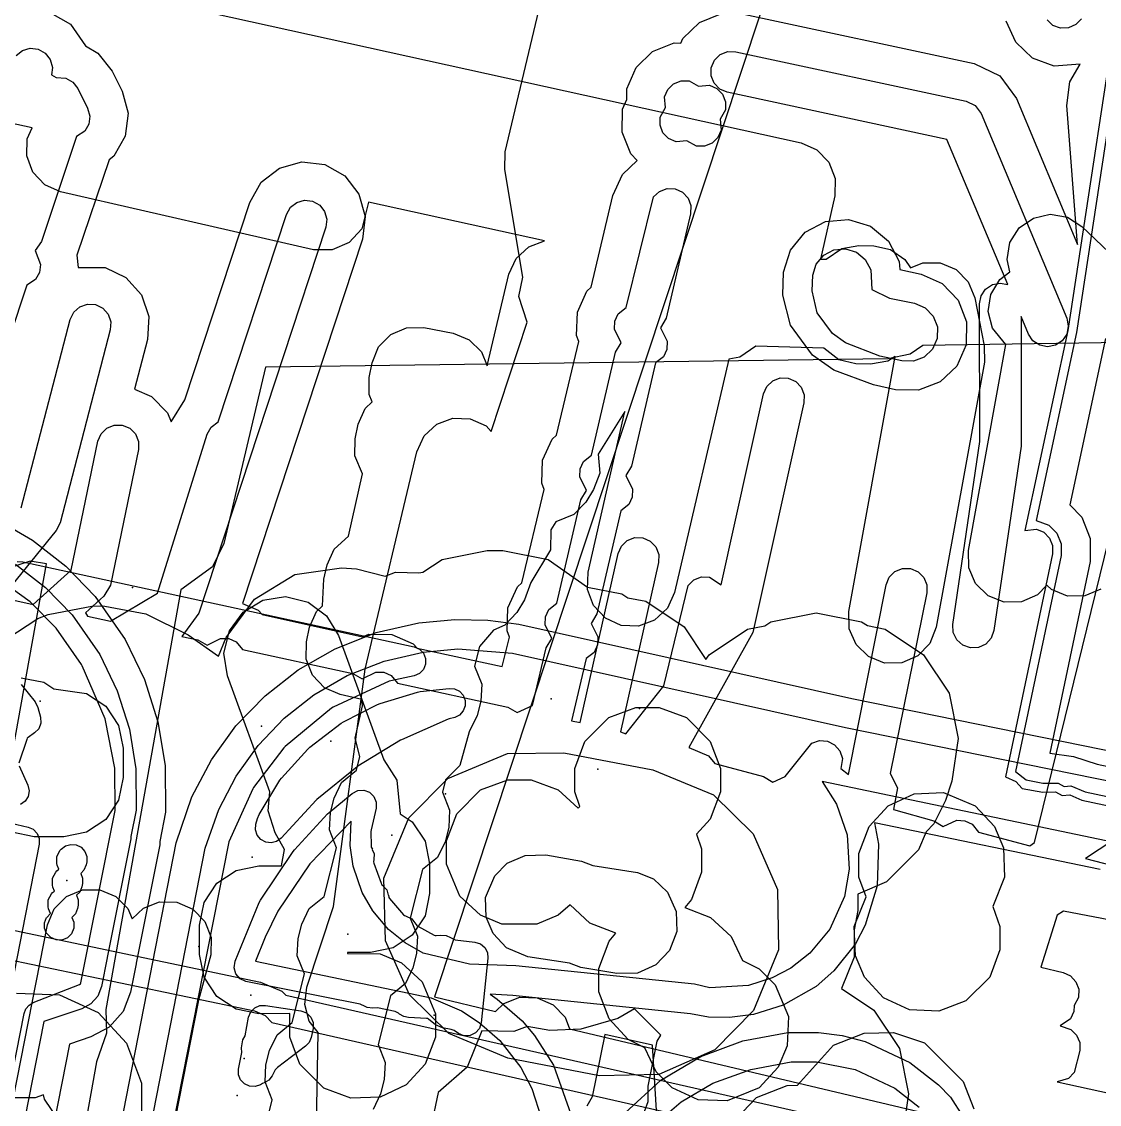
# Model space of a CAD drawing. Header units: metres. Extents: x 3158 to 3711, y 9867 to 11440.
# Drawn here: x 3372.68 to 3409.1, y 10812.29 to 10848.9 of the extents above; entities that cross this region are included whole.
import ezdxf

# ---------------------------------------------------------------- set-up
doc = ezdxf.new("R2010")
doc.units = ezdxf.units.M
for name, color, linetype in [('AI_GREENING_EXCLUSIONS', 1, 'Continuous'), ('AI_GREENING_LAWN', 82, 'Continuous'), ('AI_GREENING_REJECTED', 6, 'Continuous')]:
    doc.layers.add(name, color=color, linetype=linetype)

msp = doc.modelspace()

# ---------------------------------------------------------------- linework, layer by layer
at = {"layer": 'AI_GREENING_EXCLUSIONS'}
for points in [[(3382.627, 10810.363), (3382.7, 10814.723), (3382.402, 10815.104), (3382.246, 10815.669), (3382.318, 10816.251), (3383.223, 10818.983), (3384.292, 10827.004), (3386.036, 10834.362), (3386.28, 10834.894), (3386.709, 10835.293), (3387.257, 10835.497), (3387.842, 10835.476), (3388.374, 10835.232), (3388.545, 10835.049), (3389.766, 10838.736), (3389.484, 10839.61), (3389.617, 10840.262), (3389.007, 10843.909), (3389.027, 10844.502), (3390.903, 10852.414)], [(3410.037, 10851.57), (3408.039, 10838.459), (3406.587, 10831.698), (3406.979, 10831.742), (3407.23, 10831.635), (3407.421, 10831.44), (3407.522, 10831.186), (3407.519, 10830.913), (3405.931, 10823.372), (3406.281, 10823.209), (3406.5, 10822.976), (3407.195, 10822.849), (3407.625, 10822.863), (3407.853, 10822.736), (3408.111, 10822.763), (3408.509, 10822.576), (3410.214, 10822.221)], [(3398.299, 10851.136), (3386.635, 10815.927), (3388.699, 10815.438), (3388.974, 10815.701), (3389.52, 10815.912), (3390.105, 10815.899), (3390.64, 10815.663), (3391.044, 10815.239), (3391.197, 10814.846), (3404.939, 10811.589)], [(3410.249, 10850.969), (3408.333, 10838.396), (3406.967, 10832.037), (3407.399, 10831.882), (3407.672, 10831.603), (3407.817, 10831.241), (3407.813, 10830.851), (3406.275, 10823.551), (3406.637, 10823.269), (3407.196, 10823.155), (3407.718, 10823.148), (3407.915, 10823.038), (3408.138, 10823.062), (3408.629, 10822.857), (3410.275, 10822.515)], [(3373.098, 10850.528), (3399.024, 10844.803), (3399.559, 10844.568), (3399.964, 10844.146), (3400.177, 10843.602), (3400.165, 10843.017), (3399.676, 10840.871), (3399.867, 10840.866), (3400.404, 10841.237), (3400.981, 10841.336), (3401.481, 10841.323), (3402.051, 10841.194), (3402.529, 10840.856), (3402.726, 10840.574), (3403.135, 10840.743), (3403.721, 10840.742), (3404.261, 10840.517), (3404.674, 10840.102), (3404.897, 10839.561), (3405.215, 10837.944), (3405.219, 10837.386), (3403.59, 10828.423), (3403.375, 10827.879), (3402.968, 10827.458), (3402.431, 10827.225), (3401.846, 10827.216), (3401.302, 10827.431), (3400.881, 10827.838), (3400.648, 10828.375), (3400.639, 10828.96), (3402.206, 10837.584), (3401.951, 10837.423), (3401.374, 10837.324), (3400.874, 10837.338), (3400.304, 10837.467), (3399.787, 10837.867), (3397.49, 10837.928), (3396.953, 10837.556), (3396.581, 10837.493), (3394.747, 10829.6), (3394.503, 10829.068), (3394.074, 10828.669), (3393.526, 10828.465), (3392.941, 10828.486), (3392.409, 10828.73), (3392.01, 10829.159), (3391.806, 10829.707), (3391.827, 10830.292), (3393.07, 10835.723), (3392.17, 10834.283), (3392.217, 10833.631), (3392.01, 10833.084), (3391.745, 10832.66), (3391.344, 10832.233), (3390.737, 10831.991), (3390.569, 10831.722), (3390.554, 10831.048), (3389.884, 10829.937), (3389.678, 10829.352), (3389.413, 10828.928), (3389.012, 10828.501), (3388.631, 10828.33), (3388.158, 10827.774), (3387.989, 10827.113), (3388.232, 10826.506), (3388.201, 10825.922), (3388.077, 10825.438), (3387.806, 10824.893), (3387.492, 10823.755), (3387.008, 10823.27), (3386.901, 10822.848), (3387.144, 10822.242), (3387.113, 10821.658), (3386.989, 10821.173), (3386.736, 10820.645), (3386.232, 10820.23), (3385.812, 10818.584), (3386.056, 10817.978), (3386.024, 10817.393), (3385.901, 10816.909), (3385.648, 10816.381), (3385.144, 10815.966), (3384.724, 10814.32), (3384.967, 10813.713), (3384.936, 10813.129), (3384.812, 10812.644), (3384.56, 10812.117)], [(3373.649, 10849.203), (3374.327, 10848.819), (3374.841, 10848.08), (3375.259, 10847.842), (3375.738, 10847.226), (3376.073, 10846.556), (3376.279, 10845.803), (3376.182, 10845.029), (3375.796, 10844.351), (3375.636, 10844.226), (3374.549, 10841.002), (3374.584, 10840.589), (3375.503, 10840.592), (3376.205, 10840.252), (3376.724, 10839.669), (3376.98, 10838.932), (3376.935, 10838.153), (3376.496, 10836.471), (3377.063, 10836.232), (3377.611, 10835.676), (3377.733, 10835.375), (3378.199, 10836.115), (3380.396, 10842.793), (3380.779, 10843.473), (3381.394, 10843.954), (3382.146, 10844.163), (3382.921, 10844.068), (3383.6, 10843.684), (3384.081, 10843.07), (3384.29, 10842.318), (3384.195, 10841.543), (3380.144, 10829.228), (3380.669, 10829), (3380.81, 10828.855), (3384.204, 10828.107), (3384.414, 10828.19), (3385.194, 10828.177), (3385.91, 10827.867), (3386.051, 10827.721), (3388.925, 10827.099), (3389.17, 10828.088), (3389.091, 10828.299), (3389.117, 10829.079), (3389.44, 10829.789), (3389.589, 10829.928), (3390.342, 10833.086), (3390.263, 10833.297), (3390.289, 10834.077), (3390.612, 10834.787), (3390.761, 10834.926), (3391.514, 10838.084), (3391.435, 10838.295), (3391.461, 10839.075), (3391.784, 10839.786), (3391.932, 10839.924), (3392.659, 10843.025), (3392.982, 10843.735), (3393.488, 10844.208), (3393.266, 10844.437), (3392.977, 10845.162), (3392.988, 10845.943), (3393.131, 10846.276), (3393.136, 10846.634), (3393.445, 10847.351), (3394.004, 10847.895), (3394.729, 10848.183), (3394.959, 10848.18), (3395.026, 10848.335), (3395.586, 10848.879), (3396.311, 10849.166)], [(3397.092, 10849.155), (3404.879, 10847.485), (3405.737, 10847.068), (3406.305, 10846.301), (3408.368, 10841.367), (3408.003, 10846.069), (3408.103, 10846.868), (3408.453, 10847.465), (3407.579, 10847.397), (3406.849, 10847.672), (3406.279, 10848.205), (3405.957, 10848.916)], [(3408.5, 10849.001), (3408.313, 10848.801), (3408.064, 10848.689), (3407.791, 10848.68), (3407.535, 10848.776), (3407.336, 10848.963)], [(3372.491, 10847.762), (3372.706, 10847.93), (3372.969, 10848.003), (3373.24, 10847.969), (3373.478, 10847.835), (3373.646, 10847.619), (3373.719, 10847.356), (3373.688, 10847.106), (3373.847, 10847.015), (3374.17, 10846.995), (3374.407, 10846.86), (3374.575, 10846.644), (3374.91, 10845.974), (3374.983, 10845.711), (3374.949, 10845.44), (3374.813, 10845.202), (3374.528, 10845.016), (3373.347, 10841.468), (3373.133, 10841.169), (3373.312, 10840.692), (3373.278, 10840.421), (3373.143, 10840.184), (3372.857, 10839.998), (3371.676, 10836.45)], [(3380.962, 10811.711), (3381.149, 10812.443), (3380.905, 10813.049), (3380.937, 10813.634), (3381.06, 10814.118), (3381.313, 10814.646), (3381.817, 10815.061), (3382.237, 10816.707), (3381.994, 10817.314), (3382.025, 10817.898), (3382.149, 10818.382), (3382.401, 10818.91), (3382.905, 10819.326), (3383.325, 10820.972), (3383.082, 10821.578), (3383.113, 10822.162), (3383.237, 10822.647), (3383.49, 10823.175), (3383.994, 10823.59), (3384.113, 10824.059), (3383.947, 10824.672), (3384.196, 10825.771), (3384.178, 10825.984), (3383.446, 10826.146), (3382.91, 10826.381), (3382.505, 10826.804), (3382.293, 10827.349), (3382.305, 10827.934), (3382.413, 10828.423), (3382.648, 10828.959), (3382.846, 10829.149), (3382.894, 10830.046), (3383.003, 10830.534), (3383.238, 10831.07), (3383.729, 10831.501), (3384.199, 10833.618), (3383.937, 10834.216), (3383.95, 10834.801), (3384.058, 10835.289), (3384.294, 10835.825), (3384.531, 10836.051), (3384.43, 10836.29), (3384.426, 10836.875), (3384.521, 10837.366), (3384.741, 10837.909), (3385.152, 10838.325), (3385.691, 10838.553), (3386.277, 10838.557), (3387.259, 10838.368), (3387.801, 10838.148), (3388.217, 10837.737), (3388.416, 10837.266), (3389.151, 10840.363), (3389.394, 10840.896), (3389.823, 10841.294), (3390.348, 10841.49), (3384.403, 10842.803), (3384.173, 10841.898), (3383.75, 10841.434), (3383.172, 10841.184), (3382.544, 10841.192), (3373.997, 10843.148), (3373.463, 10843.388), (3373.061, 10843.813), (3372.853, 10844.36), (3372.87, 10844.945), (3373.035, 10845.313), (3372.001, 10845.541)], [(3372.662, 10832.461), (3374.322, 10838.833), (3374.441, 10839.079), (3374.645, 10839.261), (3374.903, 10839.35), (3375.175, 10839.334), (3375.421, 10839.215), (3375.603, 10839.011), (3375.692, 10838.753), (3375.676, 10838.481), (3373.979, 10831.961), (3373.845, 10831.697), (3372.007, 10829.429), (3373.065, 10829.2), (3374.354, 10830.358), (3375.254, 10834.718), (3375.361, 10834.97), (3375.555, 10835.162), (3375.808, 10835.264), (3376.081, 10835.262), (3376.333, 10835.156), (3376.525, 10834.961), (3376.627, 10834.708), (3376.625, 10834.435), (3375.678, 10829.85), (3375.461, 10829.471), (3374.837, 10828.91), (3374.903, 10828.802), (3375.677, 10828.635), (3377.276, 10829.574), (3378.954, 10834.951), (3379.085, 10835.191), (3379.322, 10835.37), (3381.631, 10842.387), (3381.765, 10842.625), (3381.98, 10842.793), (3382.243, 10842.866), (3382.514, 10842.833), (3382.752, 10842.699), (3382.92, 10842.484), (3382.994, 10842.221), (3382.96, 10841.95), (3378.67, 10828.906), (3378.093, 10828.112), (3378.63, 10827.996), (3378.95, 10827.815), (3379.405, 10828.045), (3379.678, 10828.04), (3379.928, 10827.932), (3380.145, 10827.668), (3383.871, 10826.862), (3384.191, 10826.681), (3384.646, 10826.911), (3384.919, 10826.907), (3385.17, 10826.798), (3385.386, 10826.534), (3389.112, 10825.728), (3389.432, 10825.548), (3389.951, 10825.776), (3390.409, 10827.733), (3390.596, 10828.05), (3390.374, 10828.509), (3390.383, 10828.782), (3390.496, 10829.031), (3390.763, 10829.243), (3391.581, 10832.732), (3391.768, 10833.049), (3391.546, 10833.507), (3391.555, 10833.78), (3391.668, 10834.029), (3391.935, 10834.241), (3392.753, 10837.73), (3392.939, 10838.047), (3392.718, 10838.506), (3392.727, 10838.779), (3392.84, 10839.027), (3393.107, 10839.239), (3394.038, 10842.977), (3394.238, 10843.163), (3394.493, 10843.259), (3394.766, 10843.25), (3395.015, 10843.137), (3395.202, 10842.937), (3395.297, 10842.682), (3395.288, 10842.409), (3394.459, 10838.871), (3394.272, 10838.554), (3394.494, 10838.095), (3394.485, 10837.822), (3394.372, 10837.573), (3394.105, 10837.362), (3393.287, 10833.872), (3393.101, 10833.555), (3393.322, 10833.097), (3393.313, 10832.824), (3393.2, 10832.575), (3392.933, 10832.363), (3392.115, 10828.874), (3391.929, 10828.557), (3392.151, 10828.098), (3392.141, 10827.826), (3392.028, 10827.577), (3391.761, 10827.365), (3391.268, 10825.262), (3391.554, 10825.2), (3392.841, 10830.919), (3392.952, 10831.168), (3393.15, 10831.357), (3393.405, 10831.455), (3393.678, 10831.448), (3393.927, 10831.337), (3394.116, 10831.139), (3394.214, 10830.884), (3394.207, 10830.611), (3392.919, 10824.891), (3393.105, 10824.82), (3394.39, 10826.439), (3395.203, 10829.842), (3395.401, 10830.031), (3395.655, 10830.13), (3395.928, 10830.123), (3396.32, 10829.865), (3397.756, 10836.317), (3397.866, 10836.567), (3398.064, 10836.756), (3398.318, 10836.855), (3398.591, 10836.848), (3398.841, 10836.738), (3399.03, 10836.541), (3399.129, 10836.286), (3399.122, 10836.013), (3397.394, 10828.246), (3395.226, 10824.358), (3395.895, 10824.078), (3396.105, 10823.813), (3397.757, 10823.383), (3398.069, 10823.189), (3398.484, 10823.382), (3399.382, 10824.505), (3399.641, 10824.591), (3399.914, 10824.571), (3400.158, 10824.449), (3400.337, 10824.242), (3400.423, 10823.983), (3400.372, 10823.649), (3400.631, 10823.447), (3401.898, 10829.863), (3402.004, 10830.115), (3402.198, 10830.308), (3402.451, 10830.411), (3402.724, 10830.41), (3402.976, 10830.304), (3403.168, 10830.111), (3403.272, 10829.858), (3403.27, 10829.585), (3402.031, 10823.482), (3402.284, 10822.997), (3402.151, 10822.265), (3403.515, 10821.882), (3403.827, 10821.688), (3404.291, 10821.898), (3404.564, 10821.882), (3404.81, 10821.763), (3405.015, 10821.491), (3406.754, 10821.037), (3406.913, 10821.142), (3411.192, 10838.606)], [(3409.154, 10829.717), (3408.615, 10829.487), (3408.03, 10829.481), (3407.487, 10829.699), (3407.33, 10829.853), (3407.01, 10829.522), (3406.473, 10829.288), (3405.888, 10829.278), (3405.344, 10829.493), (3404.923, 10829.9), (3404.689, 10830.437), (3404.679, 10831.022), (3405.94, 10837.981), (3405.496, 10838.535), (3405.352, 10839.102), (3405.436, 10839.681), (3405.736, 10840.184), (3405.736, 10840.184), (3406.078, 10840.439), (3405.984, 10840.855), (3406.084, 10841.431), (3406.397, 10841.926), (3406.876, 10842.263), (3407.447, 10842.392), (3408.023, 10842.292), (3408.518, 10841.979), (3410.802, 10839.806)], [(3428.763, 10838.332), (3403.135, 10837.952), (3402.714, 10837.662), (3401.951, 10837.5), (3380.925, 10837.223), (3379.51, 10831.253), (3379.126, 10830.466), (3378.057, 10829.69), (3375.525, 10815.5), (3375.546, 10814.704), (3375.209, 10813.733), (3372.701, 10799.682)], [(3409.31, 10838.186), (3408.103, 10832.565), (3408.51, 10832.15), (3408.8, 10831.425), (3408.792, 10830.645), (3407.428, 10824.169), (3408.229, 10824.058), (3409.028, 10823.796), (3410.479, 10823.494)], [(3371.815, 10832.081), (3373.05, 10831.367), (3374.173, 10830.488), (3375.165, 10829.462), (3376.18, 10828.008), (3376.835, 10826.661), (3377.287, 10825.232), (3377.527, 10823.753), (3377.543, 10822.168), (3377.351, 10821.183), (3377.351, 10821.071), (3376.553, 10817.062), (3376.545, 10817.043), (3376.358, 10816.082), (3376.105, 10815.432), (3375.639, 10814.904), (3375.022, 10814.572), (3374.291, 10814.332), (3367.826, 10781.475)], [(3372.179, 10828.038), (3373.226, 10828.717), (3373.571, 10828.855), (3375.11, 10829.145), (3375.495, 10829.141), (3376.879, 10828.878), (3378.307, 10828.171), (3379.331, 10827.444), (3379.595, 10828.076), (3380.548, 10829.38), (3381.914, 10830.206), (3383.493, 10830.432), (3384.001, 10830.402), (3384.967, 10830.157), (3385.314, 10830.288), (3386.1, 10830.263), (3386.243, 10830.287), (3386.887, 10830.717), (3388.418, 10831.022), (3388.94, 10831.017), (3390.471, 10830.712), (3391.808, 10829.786), (3392.97, 10829.555), (3393.169, 10829.422), (3393.772, 10829.302), (3395.07, 10828.435), (3395.808, 10827.331), (3395.917, 10827.493), (3397.214, 10828.361), (3397.797, 10828.476), (3398.002, 10828.614), (3399.533, 10828.918), (3401.064, 10828.614), (3401.263, 10828.48), (3401.866, 10828.361), (3403.163, 10827.493), (3404.03, 10826.196), (3404.335, 10824.665), (3404.114, 10823.224), (3403.901, 10822.569), (3403.509, 10821.779), (3403.257, 10821.509), (3402.987, 10820.901), (3401.907, 10819.821), (3400.946, 10819.403), (3400.946, 10818.849), (3400.815, 10818.19), (3400.815, 10817.265), (3400.391, 10816.211), (3401.486, 10815.48), (3402.353, 10814.182), (3402.657, 10812.652), (3402.436, 10811.211)], [(3372.467, 10830.554), (3373.484, 10829.764), (3374.381, 10828.841), (3375.318, 10827.501), (3375.911, 10826.279), (3376.319, 10824.982), (3376.534, 10823.64), (3376.545, 10822.237), (3376.37, 10821.345), (3376.37, 10821.266), (3375.573, 10817.258), (3375.567, 10817.244), (3375.377, 10816.277), (3375.251, 10815.952), (3375.018, 10815.689), (3374.709, 10815.522), (3373.423, 10815.099), (3366.845, 10781.668)], [(3370.946, 10816.351), (3373.523, 10830.565), (3372.966, 10830.663), (3372.229, 10830.424)], [(3366, 10761.048), (3368.913, 10775.19), (3377.904, 10821.14), (3378.435, 10822.69), (3379.095, 10823.943), (3379.923, 10825.09), (3380.905, 10826.11), (3382.021, 10826.982), (3383.273, 10827.701), (3384.657, 10828.244), (3386.106, 10828.578), (3387.316, 10828.688), (3388.434, 10828.664), (3389.483, 10828.528), (3400.736, 10826.013), (3409.945, 10824.145)], [(3366.979, 10760.846), (3369.893, 10774.994), (3378.886, 10820.952), (3379.339, 10822.262), (3379.929, 10823.392), (3380.672, 10824.428), (3381.554, 10825.349), (3382.556, 10826.138), (3383.685, 10826.789), (3384.936, 10827.284), (3386.247, 10827.588), (3387.422, 10827.694), (3389.27, 10827.551), (3400.527, 10825.034), (3409.741, 10823.166)], [(3372.665, 10826.72), (3373.43, 10826.568), (3373.768, 10826.342), (3374.872, 10826.19), (3375.521, 10825.757), (3375.955, 10825.108), (3376.107, 10824.342), (3376.107, 10823.342), (3375.955, 10822.577), (3375.521, 10821.928), (3374.872, 10821.495), (3374.107, 10821.342), (3373.107, 10821.342), (3372.342, 10821.495)], [(3409.333, 10821.208), (3399.74, 10823.208), (3400.223, 10822.439), (3400.58, 10821.404), (3400.654, 10820.243), (3400.491, 10819.325), (3399.993, 10818.219), (3399.322, 10817.404), (3398.68, 10816.902), (3398.045, 10816.568), (3397.251, 10816.312), (3395.945, 10816.235), (3395.417, 10816.356), (3389.383, 10816.974), (3387.817, 10817.038), (3386.254, 10817.402), (3385.641, 10817.757), (3385.083, 10818.209), (3384.548, 10818.837), (3384.19, 10819.461), (3383.884, 10820.343), (3383.78, 10821.049), (3383.813, 10821.869), (3382.414, 10820.428), (3381.341, 10818.822), (3380.907, 10817.951), (3380.582, 10817.133), (3386.52, 10815.891), (3387.542, 10815.456), (3388.144, 10815.064), (3388.845, 10814.45), (3389.546, 10813.54), (3389.919, 10812.832), (3390.249, 10811.817)], [(3409.129, 10820.229), (3401.508, 10821.816), (3401.637, 10821.095), (3401.598, 10819.686), (3401.194, 10818.351), (3400.858, 10817.718), (3400.136, 10816.804), (3399.532, 10816.276), (3398.423, 10815.642), (3397.419, 10815.326), (3396.606, 10815.226), (3395.894, 10815.236), (3395.286, 10815.358), (3389.281, 10815.979), (3388.515, 10816.016), (3388.755, 10815.855), (3389.593, 10815.113), (3390.015, 10814.618), (3390.654, 10813.617), (3390.654, 10813.617), (3391.242, 10811.957)], [(3410.057, 10821.538), (3408.641, 10820.605), (3410.11, 10820.22)], [(3366.369, 10781.838), (3373.556, 10818.364), (3373.779, 10818.906), (3374.192, 10819.32), (3374.732, 10819.545), (3375.317, 10819.547), (3375.858, 10819.324), (3376.273, 10818.911), (3376.418, 10818.562), (3376.794, 10818.926), (3377.338, 10819.14), (3377.924, 10819.13), (3378.46, 10818.897), (3378.867, 10818.476), (3379.082, 10817.931), (3379.071, 10817.346), (3378.66, 10815.818), (3363.198, 10737.231)], [(3370.934, 10818.482), (3380.75, 10816.429), (3381.477, 10816.117), (3381.609, 10815.981), (3451.259, 10800.157)], [(3409.716, 10818.471), (3407.897, 10818.824), (3407.682, 10818.688), (3407.131, 10816.933), (3407.878, 10816.754), (3408.126, 10816.64), (3408.312, 10816.439), (3408.407, 10816.183), (3408.396, 10815.91), (3408.254, 10815.636), (3408.246, 10815.432), (3408.132, 10815.184), (3407.784, 10814.944), (3408.138, 10814.826), (3408.335, 10814.637), (3408.444, 10814.387), (3408.449, 10814.114), (3408.255, 10813.368), (3408.066, 10813.171), (3407.679, 10813.059), (3418.959, 10810.591)], [(3370.73, 10817.504), (3380.545, 10815.451), (3380.909, 10815.295), (3381.132, 10815.064), (3451.037, 10799.182)], [(3372.499, 10816.052), (3373.958, 10815.998), (3375.263, 10815.395), (3376.222, 10814.363), (3376.73, 10813.009), (3376.73, 10811.821), (3376.676, 10811.55), (3376.073, 10810.245), (3375.263, 10809.435), (3374.244, 10808.952), (3374.776, 10808.347), (3375.284, 10806.993), (3375.284, 10805.805), (3374.776, 10804.451), (3373.817, 10803.419), (3372.516, 10802.818), (3373.393, 10801.869), (3373.901, 10800.515), (3373.901, 10799.327), (3373.393, 10797.973), (3372.25, 10796.817)], [(3393.731, 10812.055), (3393.855, 10812.392), (3393.855, 10812.905), (3394.16, 10814.435), (3394.288, 10814.627), (3393.396, 10815.519), (3392.829, 10815.197), (3391.574, 10814.837), (3390.53, 10814.793), (3389.764, 10814.93), (3389.318, 10814.757), (3388.236, 10814.781), (3387.733, 10813.555), (3386.756, 10812.694), (3386.526, 10811.567)], [(3395.505, 10789.856), (3394.002, 10814.29), (3392.387, 10814.657), (3391.96, 10812.549), (3391.784, 10812.227)], [(3393.072, 10812.008), (3394.288, 10813.113), (3395.63, 10813.916), (3397.059, 10814.441), (3398.573, 10814.726), (3399.614, 10814.726), (3400.417, 10814.619), (3401.192, 10814.416), (3402.697, 10813.706), (3403.673, 10812.951), (3404.077, 10812.538), (3404.494, 10811.879)], [(3396.358, 10811.303), (3397.518, 10812.525), (3398.548, 10812.932), (3398.898, 10812.942), (3400.123, 10814.289), (3401.153, 10814.696), (3402.147, 10814.723), (3403.197, 10814.371), (3404.507, 10813.066), (3404.868, 10812.137)], [(3394.029, 10811.571), (3394.971, 10812.374), (3396.043, 10813.005), (3397.322, 10813.476), (3398.686, 10813.733), (3399.543, 10813.728), (3400.851, 10813.476), (3402.189, 10812.845), (3403.015, 10812.198)], [(3374.807, 10810.478), (3373.449, 10812.472), (3373.415, 10812.617), (3373.135, 10812.517), (3372.156, 10812.517)]]:
    msp.add_lwpolyline(points, dxfattribs=at)
for points in [[(3405.488, 10840.011), (3405.755, 10840.065), (3406.007, 10840.016), (3403.955, 10844.922), (3396.526, 10846.515), (3396.275, 10846.623), (3396.085, 10846.819), (3395.984, 10847.073), (3395.988, 10847.346), (3396.096, 10847.597), (3396.292, 10847.787), (3396.546, 10847.888), (3396.819, 10847.884), (3404.606, 10846.214), (3404.907, 10846.068), (3405.105, 10845.8), (3408.001, 10838.876), (3408.055, 10838.608), (3408.003, 10838.34), (3407.852, 10838.113), (3407.625, 10837.96), (3407.357, 10837.906), (3407.089, 10837.958), (3406.862, 10838.109), (3406.709, 10838.336), (3406.458, 10838.937), (3406.459, 10834.553), (3405.539, 10828.316), (3405.447, 10828.059), (3405.264, 10827.856), (3405.017, 10827.739), (3404.745, 10827.726), (3404.487, 10827.817), (3404.285, 10828.001), (3404.168, 10828.247), (3404.154, 10828.52), (3405.066, 10834.706), (3405.057, 10839.364), (3405.11, 10839.632), (3405.261, 10839.859), (3405.488, 10840.011)], [(3396.321, 10845.232), (3396.213, 10844.981), (3396.017, 10844.79), (3395.763, 10844.689), (3395.49, 10844.693), (3395.167, 10844.875), (3394.798, 10844.841), (3394.547, 10844.949), (3394.356, 10845.145), (3394.255, 10845.398), (3394.259, 10845.671), (3394.442, 10845.995), (3394.408, 10846.363), (3394.516, 10846.613), (3394.711, 10846.804), (3394.965, 10846.905), (3395.238, 10846.901), (3395.56, 10846.72), (3395.929, 10846.754), (3396.18, 10846.646), (3396.37, 10846.45), (3396.471, 10846.196), (3396.467, 10845.923), (3396.286, 10845.601), (3396.321, 10845.232)], [(3401.973, 10841.484), (3402.336, 10840.793), (3402.361, 10840.518), (3403.078, 10840.359), (3403.792, 10840.044), (3404.332, 10839.481), (3404.615, 10838.753), (3404.598, 10837.973), (3404.283, 10837.259), (3403.72, 10836.719), (3402.992, 10836.437), (3402.212, 10836.454), (3401.473, 10836.618), (3400.135, 10837.118), (3399.405, 10837.631), (3398.661, 10838.637), (3398.412, 10839.652), (3398.429, 10840.436), (3398.661, 10841.181), (3399.16, 10841.781), (3399.851, 10842.144), (3400.628, 10842.215), (3401.373, 10841.983), (3401.973, 10841.484)], [(3399.539, 10840.703), (3399.789, 10841.003), (3400.134, 10841.185), (3400.523, 10841.22), (3400.896, 10841.104), (3401.195, 10840.855), (3401.377, 10840.509), (3401.418, 10839.844), (3402.007, 10839.549), (3402.862, 10839.382), (3403.219, 10839.225), (3403.489, 10838.943), (3403.63, 10838.58), (3403.622, 10838.19), (3403.464, 10837.833), (3403.182, 10837.563), (3402.819, 10837.421), (3402.429, 10837.43), (3401.689, 10837.594), (3400.522, 10838.041), (3400.089, 10838.36), (3399.568, 10839.058), (3399.401, 10839.803), (3399.424, 10840.331), (3399.539, 10840.703)], [(3381.247, 10821.474), (3381.009, 10822.217), (3381.062, 10822.859), (3379.635, 10826.778), (3379.516, 10827.549), (3379.701, 10828.307), (3380.162, 10828.936), (3380.829, 10829.341), (3381.6, 10829.46), (3382.358, 10829.275), (3382.988, 10828.814), (3383.393, 10828.147), (3384.926, 10823.938), (3385.356, 10823.26), (3385.468, 10822.118), (3385.879, 10821.843), (3386.313, 10821.194), (3386.465, 10820.428), (3386.465, 10819.428), (3386.313, 10818.663), (3385.879, 10818.014), (3385.231, 10817.581), (3384.465, 10817.428), (3383.695, 10817.428), (3383.695, 10817.399), (3384.794, 10817.383), (3385.517, 10817.081), (3386.216, 10816.434), (3386.664, 10815.358), (3386.664, 10814.566), (3386.323, 10813.649), (3385.676, 10812.95), (3384.794, 10812.541), (3383.808, 10812.501), (3382.891, 10812.843), (3382.085, 10813.649), (3381.743, 10814.566), (3381.745, 10815.367), (3380.695, 10815.357), (3379.929, 10815.509), (3379.28, 10815.943), (3378.847, 10816.592), (3378.695, 10817.357), (3378.695, 10818.357), (3378.847, 10819.123), (3379.28, 10819.771), (3379.929, 10820.205), (3380.695, 10820.357), (3381.465, 10820.357), (3381.561, 10820.909), (3381.247, 10821.474)], [(3392.533, 10817.807), (3392.758, 10818.084), (3391.887, 10818.417), (3391.216, 10819.035), (3390.817, 10818.687), (3390.095, 10818.385), (3388.914, 10818.385), (3388.192, 10818.687), (3387.493, 10819.335), (3387.044, 10820.411), (3387.044, 10821.202), (3387.385, 10822.119), (3388.192, 10822.925), (3389.109, 10823.267), (3389.9, 10823.267), (3390.817, 10822.925), (3391.487, 10822.307), (3391.542, 10822.361), (3391.376, 10822.858), (3391.376, 10823.649), (3391.718, 10824.566), (3392.524, 10825.373), (3393.441, 10825.714), (3394.232, 10825.714), (3395.149, 10825.373), (3395.956, 10824.566), (3396.297, 10823.649), (3396.297, 10822.858), (3395.956, 10821.941), (3395.494, 10821.428), (3395.66, 10820.931), (3395.66, 10820.14), (3395.318, 10819.223), (3395.093, 10818.946), (3395.964, 10818.614), (3396.663, 10817.966), (3397.043, 10817.155), (3397.605, 10816.88), (3398.146, 10816.339), (3398.594, 10815.264), (3398.555, 10814.277), (3398.253, 10813.555), (3397.605, 10812.856), (3396.529, 10812.407), (3395.543, 10812.447), (3394.662, 10812.856), (3394.122, 10813.396), (3393.742, 10814.207), (3393.18, 10814.483), (3392.533, 10815.182), (3392.191, 10816.099), (3392.191, 10816.89), (3392.533, 10817.807)], [(3387.083, 10823.312), (3389.098, 10824.157), (3391, 10824.176), (3394.008, 10823.606), (3396.068, 10822.758), (3397.404, 10821.435), (3398.224, 10819.557), (3398.264, 10817.515), (3397.418, 10815.464), (3396.11, 10814.138), (3394.21, 10813.307), (3392.214, 10813.262), (3389.113, 10813.855), (3387.115, 10814.684), (3385.783, 10816), (3384.979, 10817.82), (3384.922, 10819.941), (3385.765, 10821.978), (3387.083, 10823.312)], [(3401.321, 10821.687), (3401.968, 10822.386), (3402.849, 10822.796), (3403.836, 10822.835), (3404.911, 10822.386), (3405.559, 10821.687), (3405.861, 10820.965), (3405.9, 10819.979), (3405.503, 10818.978), (3405.742, 10818.304), (3405.742, 10817.513), (3405.401, 10816.596), (3404.595, 10815.79), (3403.678, 10815.448), (3402.691, 10815.488), (3401.81, 10815.897), (3401.163, 10816.596), (3400.861, 10817.318), (3400.821, 10818.304), (3401.219, 10819.305), (3400.979, 10819.979), (3400.979, 10820.77), (3401.321, 10821.687)], [(3389.701, 10820.712), (3390.391, 10820.73), (3391.603, 10820.516), (3391.983, 10820.373), (3393.49, 10820.136), (3394.032, 10819.913), (3394.503, 10819.469), (3394.804, 10818.816), (3394.819, 10818.134), (3394.573, 10817.498), (3394.109, 10817.009), (3393.492, 10816.732), (3392.791, 10816.712), (3391.579, 10816.926), (3391.199, 10817.069), (3389.783, 10817.283), (3389.072, 10817.586), (3388.613, 10818.07), (3388.38, 10818.62), (3388.361, 10819.288), (3388.667, 10820.022), (3389.09, 10820.444), (3389.701, 10820.712)]]:
    msp.add_lwpolyline(points, close=True, dxfattribs=at)
at = {"layer": 'AI_GREENING_LAWN'}
for points in [[(3372.525, 10830.645), (3372.719, 10830.641), (3385.946, 10827.761), (3386.123, 10827.684), (3386.258, 10827.546), (3386.331, 10827.367), (3386.33, 10827.174), (3386.256, 10826.996), (3386.121, 10826.858), (3385.943, 10826.783), (3385.159, 10826.617), (3385.106, 10826.6), (3383.204, 10825.719), (3383.15, 10825.685), (3381.584, 10824.394), (3381.545, 10824.353), (3380.52, 10823.011), (3380.491, 10822.962), (3379.685, 10821.171), (3379.667, 10821.117), (3360.871, 10725.885)], [(3366.161, 10781.817), (3372.762, 10815.366), (3372.821, 10815.522), (3372.928, 10815.65), (3373.071, 10815.735), (3374.635, 10816.343), (3374.669, 10816.363), (3374.682, 10816.399), (3375.838, 10822.231), (3375.843, 10822.282), (3375.83, 10823.616), (3375.826, 10823.66), (3375.517, 10825.277), (3375.501, 10825.33), (3374.724, 10827.124), (3374.7, 10827.168), (3373.844, 10828.389), (3373.818, 10828.421), (3373.001, 10829.256), (3372.967, 10829.284), (3372.322, 10829.746)], [(3372.662, 10826.487), (3373.136, 10825.901), (3373.231, 10825.711), (3373.315, 10825.385), (3373.325, 10825.185), (3373.255, 10824.996), (3373.117, 10824.851), (3372.896, 10824.697), (3372.869, 10824.67), (3372.851, 10824.635), (3372.851, 10824.635), (3372.586, 10823.828)], [(3372.591, 10823.742), (3372.886, 10823.085), (3372.93, 10822.898), (3372.899, 10822.708), (3372.799, 10822.543), (3372.644, 10822.429)], [(3372.326, 10821.798), (3372.894, 10821.671), (3373.07, 10821.594), (3373.204, 10821.457), (3373.276, 10821.279), (3373.276, 10821.087), (3372.335, 10816.305)]]:
    msp.add_lwpolyline(points, dxfattribs=at)
for points in [[(3382.635, 10822.582), (3381.448, 10821.297), (3381.296, 10821.186), (3381.114, 10821.138), (3380.927, 10821.161), (3380.762, 10821.252), (3380.642, 10821.397), (3380.584, 10821.576), (3380.597, 10821.764), (3380.648, 10821.957), (3380.703, 10822.089), (3381.407, 10823.25), (3381.463, 10823.326), (3382.349, 10824.307), (3382.417, 10824.369), (3383.484, 10825.182), (3383.559, 10825.229), (3384.707, 10825.818), (3384.791, 10825.852), (3386.059, 10826.232), (3386.149, 10826.25), (3387.127, 10826.355), (3387.311, 10826.34), (3387.477, 10826.26), (3387.603, 10826.124), (3387.671, 10825.952), (3387.672, 10825.767), (3387.605, 10825.595), (3387.48, 10825.458), (3387.315, 10825.376), (3387.13, 10825.324), (3387.097, 10825.313), (3385.516, 10824.624), (3385.486, 10824.609), (3384.043, 10823.73), (3384.015, 10823.71), (3382.661, 10822.606), (3382.635, 10822.582)], [(3384.575, 10820.489), (3384.582, 10820.451), (3384.826, 10819.767), (3384.845, 10819.732), (3384.907, 10819.677), (3384.9, 10819.669), (3385.02, 10819.546), (3385.072, 10819.367), (3385.078, 10819.368), (3385.095, 10819.288), (3385.115, 10819.254), (3385.584, 10818.704), (3385.615, 10818.678), (3385.652, 10818.664), (3385.655, 10818.663), (3385.863, 10818.567), (3386.007, 10818.389), (3386.014, 10818.373), (3386.035, 10818.342), (3386.065, 10818.32), (3386.619, 10818.015), (3386.656, 10818.002), (3386.695, 10818.001), (3386.82, 10818.019), (3387.028, 10818.005), (3387.171, 10817.93), (3387.331, 10817.861), (3388.001, 10817.779), (3388.184, 10817.719), (3388.331, 10817.594), (3388.42, 10817.423), (3388.438, 10817.232), (3388.216, 10815.055), (3388.154, 10814.86), (3388.019, 10814.706), (3387.834, 10814.619), (3387.63, 10814.614), (3387.44, 10814.69), (3387.295, 10814.788), (3387.198, 10814.826), (3386.903, 10814.875), (3386.67, 10814.981), (3386.433, 10815.174), (3386.399, 10815.193), (3386.361, 10815.201), (3385.752, 10815.227), (3385.592, 10815.261), (3385.452, 10815.344), (3385.412, 10815.377), (3385.304, 10815.43), (3384.71, 10815.553), (3384.545, 10815.542), (3384.357, 10815.566), (3384.291, 10815.602), (3384.288, 10815.597), (3384.121, 10815.677), (3380.259, 10816.449), (3380.059, 10816.537), (3379.916, 10816.703), (3379.858, 10816.913), (3379.894, 10817.129), (3380.708, 10819.114), (3380.755, 10819.202), (3381.851, 10820.841), (3381.899, 10820.902), (3383.02, 10822.118), (3383.071, 10822.166), (3383.854, 10822.807), (3384.037, 10822.902), (3384.242, 10822.915), (3384.435, 10822.844), (3384.584, 10822.702), (3384.662, 10822.512), (3384.657, 10822.306), (3384.487, 10821.58), (3384.481, 10821.518), (3384.49, 10821.027), (3384.497, 10820.988), (3384.536, 10820.919), (3384.526, 10820.913), (3384.594, 10820.761), (3384.582, 10820.569), (3384.587, 10820.569), (3384.575, 10820.489)], [(3373.87, 10820.676), (3373.982, 10820.883), (3374.015, 10820.921), (3374.162, 10821.033), (3374.34, 10821.085), (3374.524, 10821.068), (3374.689, 10820.985), (3374.814, 10820.848), (3374.879, 10820.676), (3374.878, 10820.491), (3374.859, 10820.391), (3374.785, 10820.212), (3374.676, 10820.101), (3374.736, 10819.943), (3374.735, 10819.758), (3374.714, 10819.652), (3374.64, 10819.472), (3374.534, 10819.364), (3374.592, 10819.211), (3374.591, 10819.025), (3374.569, 10818.912), (3374.495, 10818.732), (3374.371, 10818.607), (3374.439, 10818.448), (3374.439, 10818.251), (3374.438, 10818.245), (3374.363, 10818.062), (3374.223, 10817.924), (3374.04, 10817.849), (3373.843, 10817.852), (3373.662, 10817.93), (3373.526, 10818.072), (3373.524, 10818.074), (3373.455, 10818.248), (3373.455, 10818.436), (3373.523, 10818.61), (3373.526, 10818.614), (3373.655, 10818.75), (3373.59, 10818.902), (3373.574, 10818.973), (3373.579, 10819.206), (3373.689, 10819.411), (3373.726, 10819.453), (3373.794, 10819.505), (3373.735, 10819.64), (3373.72, 10819.707), (3373.725, 10819.941), (3373.835, 10820.147), (3373.871, 10820.187), (3373.941, 10820.241), (3373.88, 10820.378), (3373.866, 10820.44), (3373.87, 10820.676)], [(3382.116, 10815.453), (3382.304, 10815.383), (3382.45, 10815.243), (3382.528, 10815.058), (3382.527, 10814.857), (3382.464, 10814.555), (3382.397, 10814.389), (3382.275, 10814.257), (3381.321, 10813.541), (3381.249, 10813.455), (3381.151, 10813.262), (3381.038, 10813.115), (3380.88, 10813.019), (3380.823, 10812.998), (3380.749, 10812.956), (3380.57, 10812.895), (3380.382, 10812.904), (3380.21, 10812.983), (3380.08, 10813.12), (3380.01, 10813.296), (3380.01, 10813.485), (3380.118, 10814.046), (3380.105, 10814.206), (3380.157, 10814.469), (3380.229, 10814.613), (3380.351, 10815.243), (3380.423, 10815.42), (3380.555, 10815.557), (3380.729, 10815.635), (3380.92, 10815.641), (3382.116, 10815.453)]]:
    msp.add_lwpolyline(points, close=True, dxfattribs=at)
at = {"layer": 'AI_GREENING_REJECTED'}
for p in [(3376.43, 10829.77), (3373.3, 10825.93), (3390.58, 10826), (3393.56, 10825.68), (3380.78, 10825.08), (3383.13, 10824.57), (3392.15, 10823.63), (3387, 10822.79), (3385.19, 10821.39), (3380.47, 10820.65), (3374.21, 10819.86), (3383.7, 10818.05), (3378.67, 10817.63), (3380.42, 10815.98), (3386.62, 10815.31), (3380.2, 10813.84), (3379.96, 10812.59)]:
    msp.add_point(p, dxfattribs=at)

doc.saveas('drawing.dxf')
